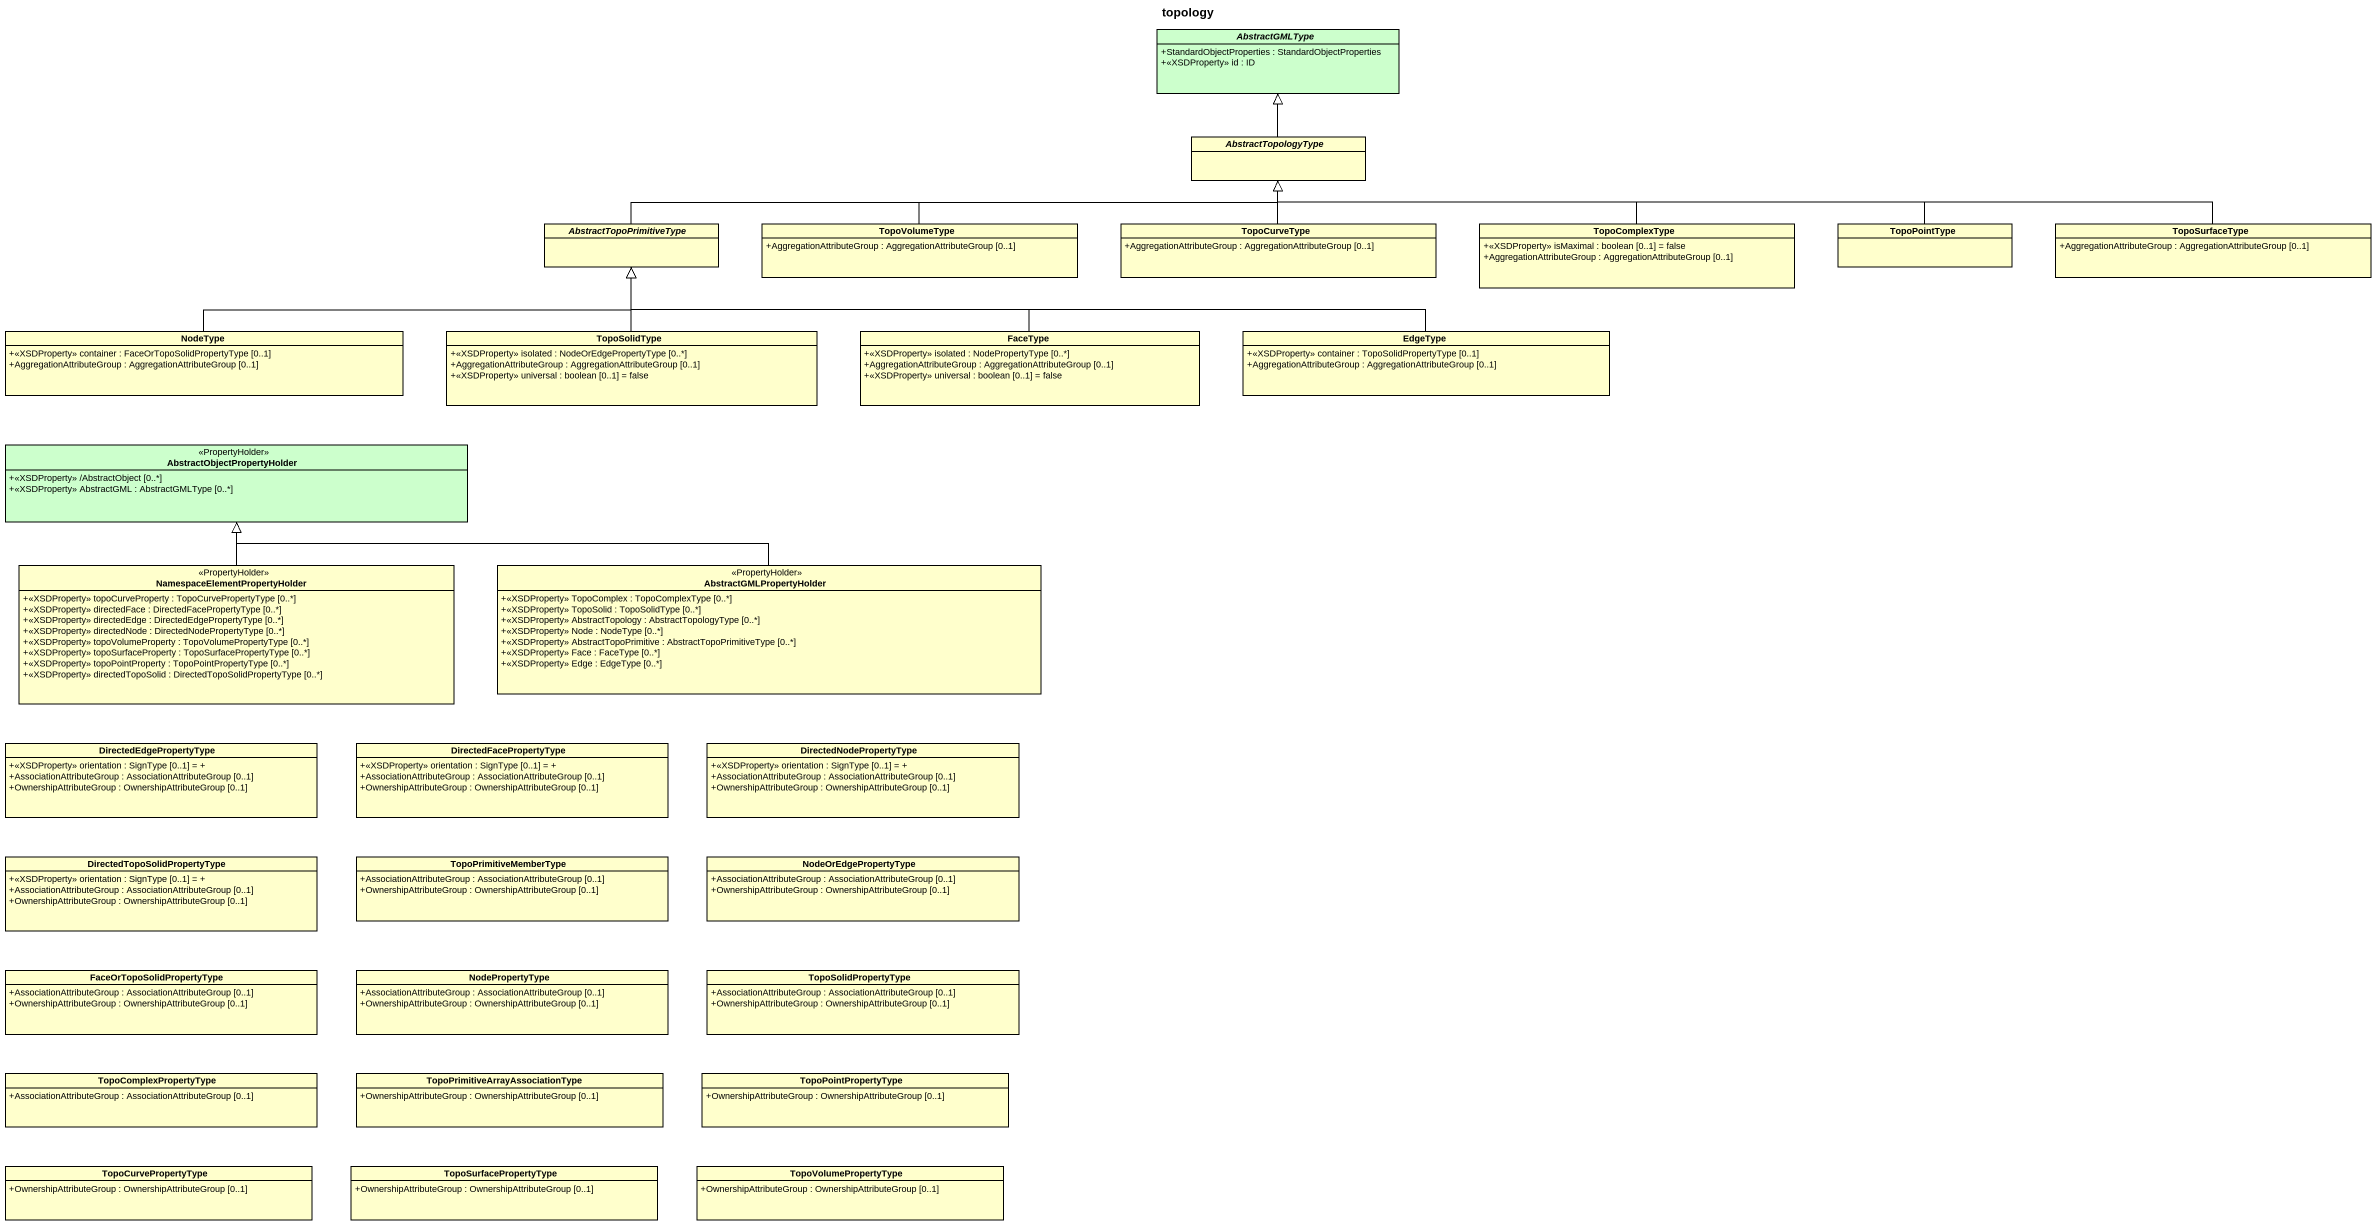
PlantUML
@startuml
title topology
hide circle
hide empty members
skinparam classAttributeIconSize 0
abstract class AbstractGMLType #CCFFCC {
  +StandardObjectProperties : StandardObjectProperties
  +<<XSDProperty>> id : ID
}
abstract class AbstractTopologyType
abstract class AbstractTopoPrimitiveType
class TopoVolumeType {
  +AggregationAttributeGroup : AggregationAttributeGroup [0..1]
}
class TopoCurveType {
  +AggregationAttributeGroup : AggregationAttributeGroup [0..1]
}
class TopoComplexType {
  +<<XSDProperty>> isMaximal : boolean [0..1] = false
  +AggregationAttributeGroup : AggregationAttributeGroup [0..1]
}
class TopoPointType
class TopoSurfaceType {
  +AggregationAttributeGroup : AggregationAttributeGroup [0..1]
}
class NodeType {
  +<<XSDProperty>> container : FaceOrTopoSolidPropertyType [0..1]
  +AggregationAttributeGroup : AggregationAttributeGroup [0..1]
}
class TopoSolidType {
  +<<XSDProperty>> isolated : NodeOrEdgePropertyType [0..*]
  +AggregationAttributeGroup : AggregationAttributeGroup [0..1]
  +<<XSDProperty>> universal : boolean [0..1] = false
}
class FaceType {
  +<<XSDProperty>> isolated : NodePropertyType [0..*]
  +AggregationAttributeGroup : AggregationAttributeGroup [0..1]
  +<<XSDProperty>> universal : boolean [0..1] = false
}
class EdgeType {
  +<<XSDProperty>> container : TopoSolidPropertyType [0..1]
  +AggregationAttributeGroup : AggregationAttributeGroup [0..1]
}
class AbstractObjectPropertyHolder <<PropertyHolder>> #CCFFCC {
  +<<XSDProperty>> /AbstractObject [0..*]
  +<<XSDProperty>> AbstractGML : AbstractGMLType [0..*]
}
class "NamespaceElementPropertyHolder" as NamespaceElementPropertyHold <<PropertyHolder>> {
  +<<XSDProperty>> topoCurveProperty : TopoCurvePropertyType [0..*]
  +<<XSDProperty>> directedFace : DirectedFacePropertyType [0..*]
  +<<XSDProperty>> directedEdge : DirectedEdgePropertyType [0..*]
  +<<XSDProperty>> directedNode : DirectedNodePropertyType [0..*]
  +<<XSDProperty>> topoVolumeProperty : TopoVolumePropertyType [0..*]
  +<<XSDProperty>> topoSurfaceProperty : TopoSurfacePropertyType [0..*]
  +<<XSDProperty>> topoPointProperty : TopoPointPropertyType [0..*]
  +<<XSDProperty>> directedTopoSolid : DirectedTopoSolidPropertyType [0..*]
}
class AbstractGMLPropertyHolder <<PropertyHolder>> {
  +<<XSDProperty>> TopoComplex : TopoComplexType [0..*]
  +<<XSDProperty>> TopoSolid : TopoSolidType [0..*]
  +<<XSDProperty>> AbstractTopology : AbstractTopologyType [0..*]
  +<<XSDProperty>> Node : NodeType [0..*]
  +<<XSDProperty>> AbstractTopoPrimitive : AbstractTopoPrimitiveType [0..*]
  +<<XSDProperty>> Face : FaceType [0..*]
  +<<XSDProperty>> Edge : EdgeType [0..*]
}
class DirectedEdgePropertyType {
  +<<XSDProperty>> orientation : SignType [0..1] = +
  +AssociationAttributeGroup : AssociationAttributeGroup [0..1]
  +OwnershipAttributeGroup : OwnershipAttributeGroup [0..1]
}
class DirectedFacePropertyType {
  +<<XSDProperty>> orientation : SignType [0..1] = +
  +AssociationAttributeGroup : AssociationAttributeGroup [0..1]
  +OwnershipAttributeGroup : OwnershipAttributeGroup [0..1]
}
class DirectedNodePropertyType {
  +<<XSDProperty>> orientation : SignType [0..1] = +
  +AssociationAttributeGroup : AssociationAttributeGroup [0..1]
  +OwnershipAttributeGroup : OwnershipAttributeGroup [0..1]
}
class "DirectedTopoSolidPropertyType" as DirectedTopoSolidPropertyTyp {
  +<<XSDProperty>> orientation : SignType [0..1] = +
  +AssociationAttributeGroup : AssociationAttributeGroup [0..1]
  +OwnershipAttributeGroup : OwnershipAttributeGroup [0..1]
}
class TopoPrimitiveMemberType {
  +AssociationAttributeGroup : AssociationAttributeGroup [0..1]
  +OwnershipAttributeGroup : OwnershipAttributeGroup [0..1]
}
class NodeOrEdgePropertyType {
  +AssociationAttributeGroup : AssociationAttributeGroup [0..1]
  +OwnershipAttributeGroup : OwnershipAttributeGroup [0..1]
}
class FaceOrTopoSolidPropertyType {
  +AssociationAttributeGroup : AssociationAttributeGroup [0..1]
  +OwnershipAttributeGroup : OwnershipAttributeGroup [0..1]
}
class NodePropertyType {
  +AssociationAttributeGroup : AssociationAttributeGroup [0..1]
  +OwnershipAttributeGroup : OwnershipAttributeGroup [0..1]
}
class TopoSolidPropertyType {
  +AssociationAttributeGroup : AssociationAttributeGroup [0..1]
  +OwnershipAttributeGroup : OwnershipAttributeGroup [0..1]
}
class TopoComplexPropertyType {
  +AssociationAttributeGroup : AssociationAttributeGroup [0..1]
}
class "TopoPrimitiveArrayAssociationType" as TopoPrimitiveArrayAssociatio {
  +OwnershipAttributeGroup : OwnershipAttributeGroup [0..1]
}
class TopoPointPropertyType {
  +OwnershipAttributeGroup : OwnershipAttributeGroup [0..1]
}
class TopoCurvePropertyType {
  +OwnershipAttributeGroup : OwnershipAttributeGroup [0..1]
}
class TopoSurfacePropertyType {
  +OwnershipAttributeGroup : OwnershipAttributeGroup [0..1]
}
class TopoVolumePropertyType {
  +OwnershipAttributeGroup : OwnershipAttributeGroup [0..1]
}
AbstractTopologyType -up-|> AbstractGMLType
AbstractTopoPrimitiveType -right-|> AbstractTopologyType
TopoVolumeType -right-|> AbstractTopologyType
TopoCurveType -up-|> AbstractTopologyType
TopoComplexType -left-|> AbstractTopologyType
TopoPointType -left-|> AbstractTopologyType
TopoSurfaceType -left-|> AbstractTopologyType
NodeType -right-|> AbstractTopoPrimitiveType
TopoSolidType -up-|> AbstractTopoPrimitiveType
FaceType -left-|> AbstractTopoPrimitiveType
EdgeType -left-|> AbstractTopoPrimitiveType
NamespaceElementPropertyHold -up-|> AbstractObjectPropertyHolder
AbstractGMLPropertyHolder -left-|> AbstractObjectPropertyHolder
@enduml
